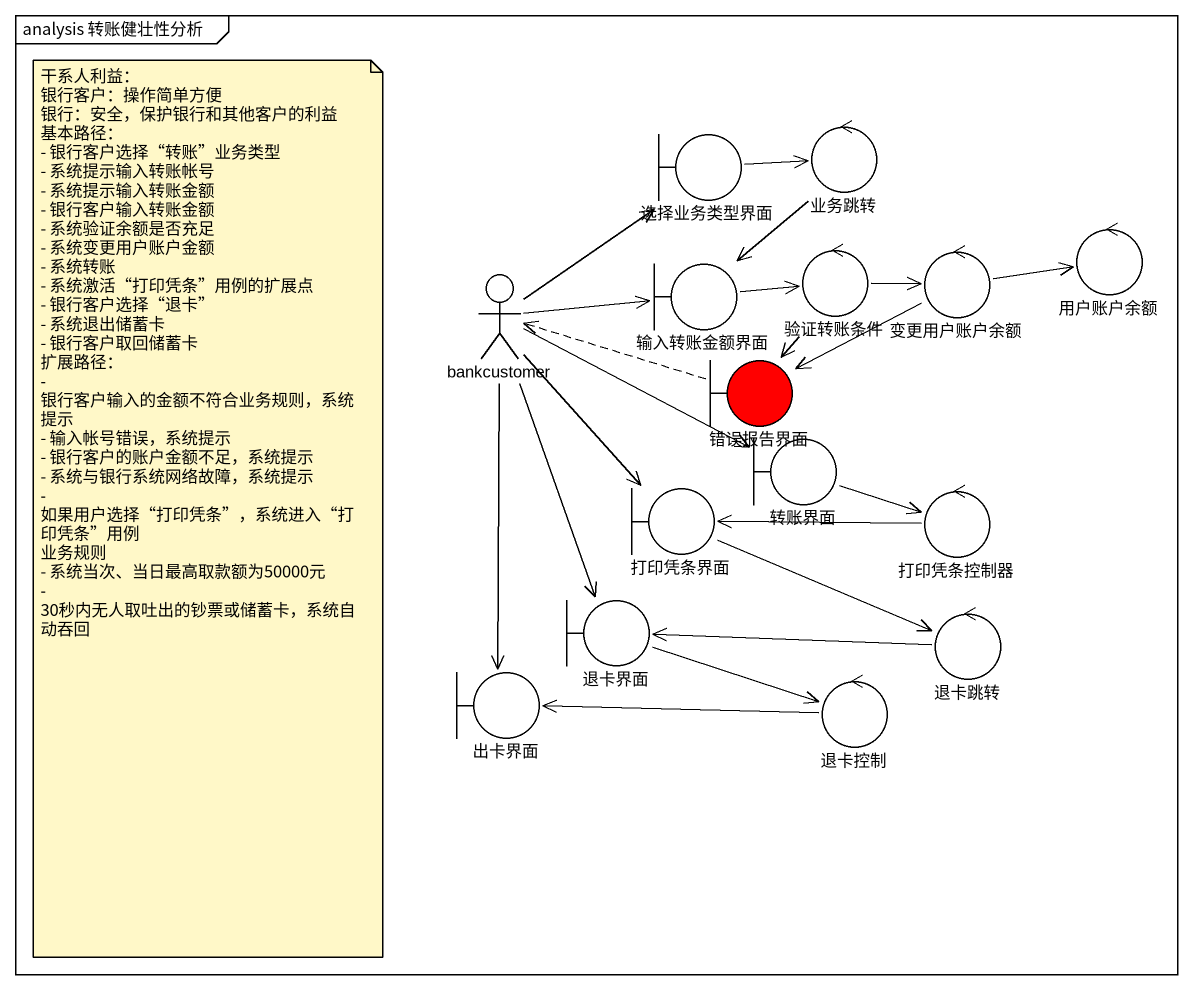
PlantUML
@startuml
mainframe analysis 转账健壮性分析
boundary 选择业务类型界面
control 业务跳转
actor bankcustomer
boundary 输入转账金额界面
control 验证转账条件
control 变更用户账户余额
control 用户账户余额
boundary 错误报告界面 #FF0000
boundary 转账界面
boundary 打印凭条界面
control 打印凭条控制器
boundary 退卡界面
control 退卡跳转
boundary 出卡界面
control 退卡控制
选择业务类型界面 -right-> 业务跳转
业务跳转 --> 输入转账金额界面
bankcustomer -up-> 选择业务类型界面
bankcustomer -right-> 输入转账金额界面
bankcustomer -right-> 转账界面
bankcustomer --> 打印凭条界面
bankcustomer --> 退卡界面
bankcustomer --> 出卡界面
输入转账金额界面 -right-> 验证转账条件
验证转账条件 -right-> 变更用户账户余额
验证转账条件 --> 错误报告界面
变更用户账户余额 -right-> 用户账户余额
变更用户账户余额 -left-> 错误报告界面
错误报告界面 .left.> bankcustomer
转账界面 -right-> 打印凭条控制器
打印凭条界面 -right-> 退卡跳转
打印凭条控制器 -left-> 打印凭条界面
退卡界面 -right-> 退卡控制
退卡跳转 -left-> 退卡界面
退卡控制 -left-> 出卡界面
note as N1
  干系人利益：
  银行客户：操作简单方便
  银行：安全，保护银行和其他客户的利益
  基本路径：
  - 银行客户选择“转账”业务类型
  - 系统提示输入转账帐号
  - 系统提示输入转账金额
  - 银行客户输入转账金额
  - 系统验证余额是否充足
  - 系统变更用户账户金额
  - 系统转账
  - 系统激活“打印凭条”用例的扩展点
  - 银行客户选择“退卡”
  - 系统退出储蓄卡
  - 银行客户取回储蓄卡
  扩展路径：
  - 银行客户输入的金额不符合业务规则，系统提示
  - 输入帐号错误，系统提示
  - 银行客户的账户金额不足，系统提示
  - 系统与银行系统网络故障，系统提示
  - 如果用户选择“打印凭条”，系统进入“打印凭条”用例
  业务规则
  - 系统当次、当日最高取款额为50000元
  - 30秒内无人取吐出的钞票或储蓄卡，系统自动吞回
end note
@enduml
